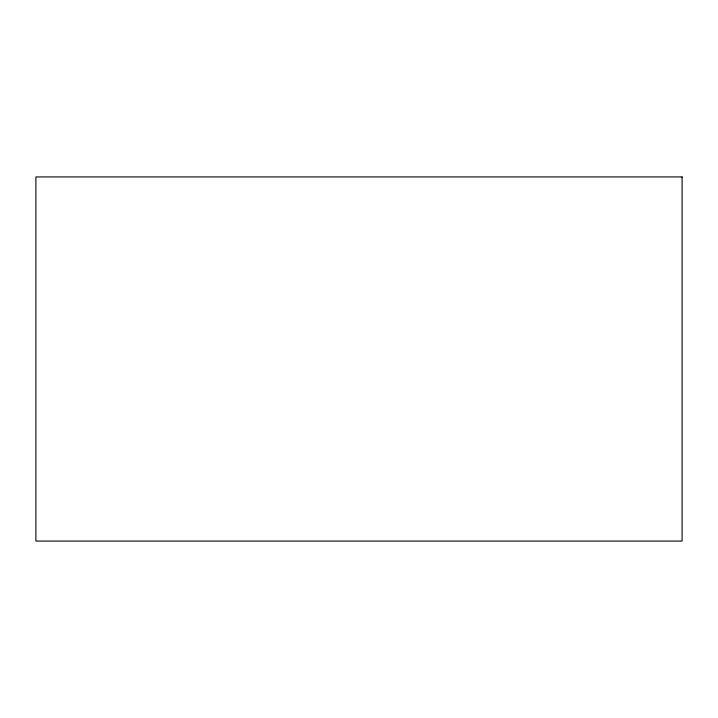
<?xml version="1.0" encoding="UTF-8"?>
<svg xmlns="http://www.w3.org/2000/svg" width="718" height="718" viewBox="0 0 718 718"><rect width="100%" height="100%" fill="white"/><g stroke="black" fill="none" stroke-linecap="round" stroke-linejoin="round"><path stroke-width="1.08" d="M682.1 176.933L35.9 176.933L35.9 541.067L682.1 541.067L682.1 176.933"/></g></svg>
